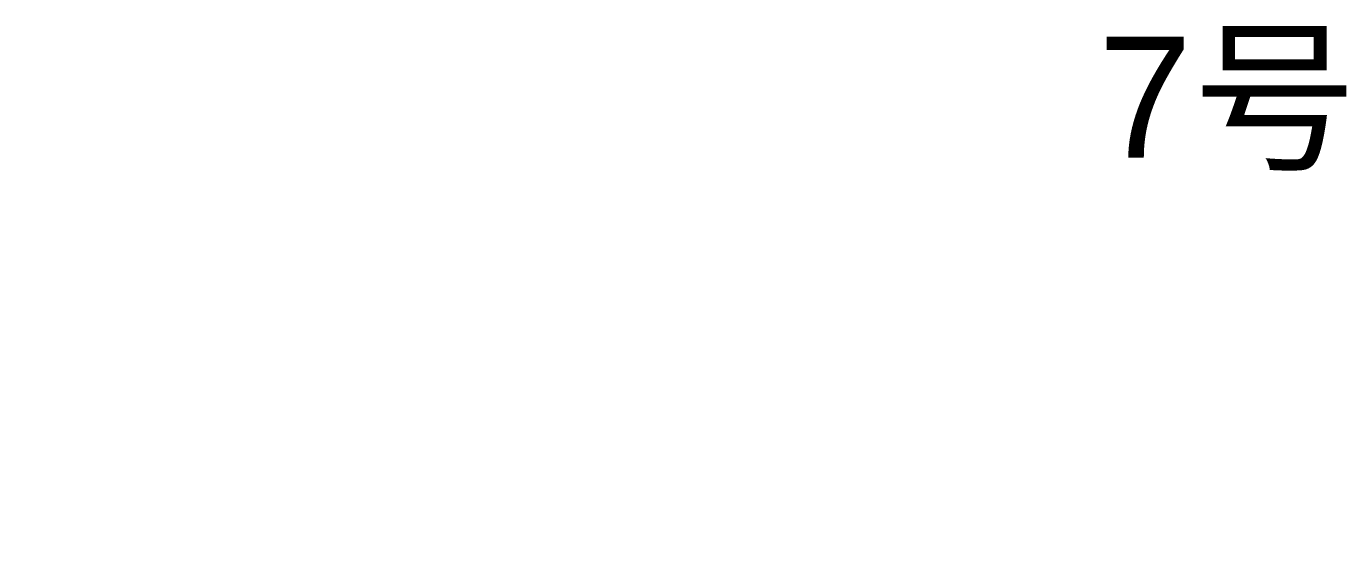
# Model space of a CAD drawing. Header units: inches. Extents: x 469985 to 470094, y 4349619 to 4349666.
# Drawn here: x 470000.08 to 470026.9, y 4349655.48 to 4349666.13 of the extents above; entities that cross this region are included whole.
import ezdxf
from ezdxf import colors
from ezdxf.entities.mleader import LeaderData, LeaderLine
from ezdxf.math import Vec2, Vec3

# ---------------------------------------------------------------- set-up
doc = ezdxf.new("R2010")
doc.units = ezdxf.units.IN
doc.header["$MEASUREMENT"] = 0
doc.styles.get("Standard").update_dxf_attribs({"font": 'arial.ttf'})

msp = doc.modelspace()

# ---------------------------------------------------------------- leaders
ml = msp.add_multileader_mtext('Standard')
ml.set_content('7{\\f宋体|b0|i0|c134|p2;号}', color=256)
ml.set_leader_properties()
ml.build(insert=Vec2(0, 0))
ml.multileader.update_dxf_attribs({"dogleg_length": 0.36, "arrow_head_size": 0.18})
ctx = ml.context
ctx.base_point, ctx.char_height, ctx.arrow_head_size, ctx.landing_gap_size, ctx.plane_origin = Vec3(470022.128, 4349664.487, 3940.209), 2.5, 0.18, 0.09, Vec3(470044.619, 4349657.015, 3940.209)
notes = []
notes.append((ctx, [(0, (1, 1, 0), (470027.797, 4349664.487, 3940.209), (-1, 0), 0.36, [(0, [(470044.619, 4349657.015, 3940.209)], 256, [])])]))
ctx.mtext.insert, ctx.mtext.flow_direction = Vec3(470022.218, 4349665.905, 3940.209), 5
ml = msp.add_multileader_mtext('Standard')
ml.set_content('6{\\f宋体|b0|i0|c134|p2;号}', color=256)
ml.set_leader_properties()
ml.build(insert=Vec2(0, 0))
ml.multileader.update_dxf_attribs({"dogleg_length": 0.36, "arrow_head_size": 0.18})
ctx = ml.context
ctx.base_point, ctx.char_height, ctx.arrow_head_size, ctx.landing_gap_size, ctx.plane_origin = Vec3(469984.838, 4349655.585, 3938.734), 2.5, 0.18, 0.09, Vec3(470015.119, 4349646.201, 3938.734)
notes.append((ctx, [(0, (1, 1, 0), (469990.541, 4349655.585, 3938.734), (-1, 0), 0.36, [(0, [(470015.119, 4349646.201, 3938.734)], 256, [])])]))
ctx.mtext.insert, ctx.mtext.flow_direction = Vec3(469984.928, 4349657.003, 3938.734), 5
for ctx, leaders in notes:
    for number, flags, end, landing, length, lines in leaders:
        leader = LeaderData()
        leader.index, (leader.has_last_leader_line, leader.has_dogleg_vector, leader.attachment_direction) = number, flags
        leader.last_leader_point, leader.dogleg_vector, leader.dogleg_length = Vec3(end), Vec3(landing), length
        for number, points, colour, breaks in lines:
            line = LeaderLine()
            line.index, line.vertices, line.color, line.breaks = number, Vec3.list(points), colors.encode_raw_color(colour), breaks
            leader.lines.append(line)
        ctx.leaders.append(leader)

doc.saveas('drawing.dxf')
